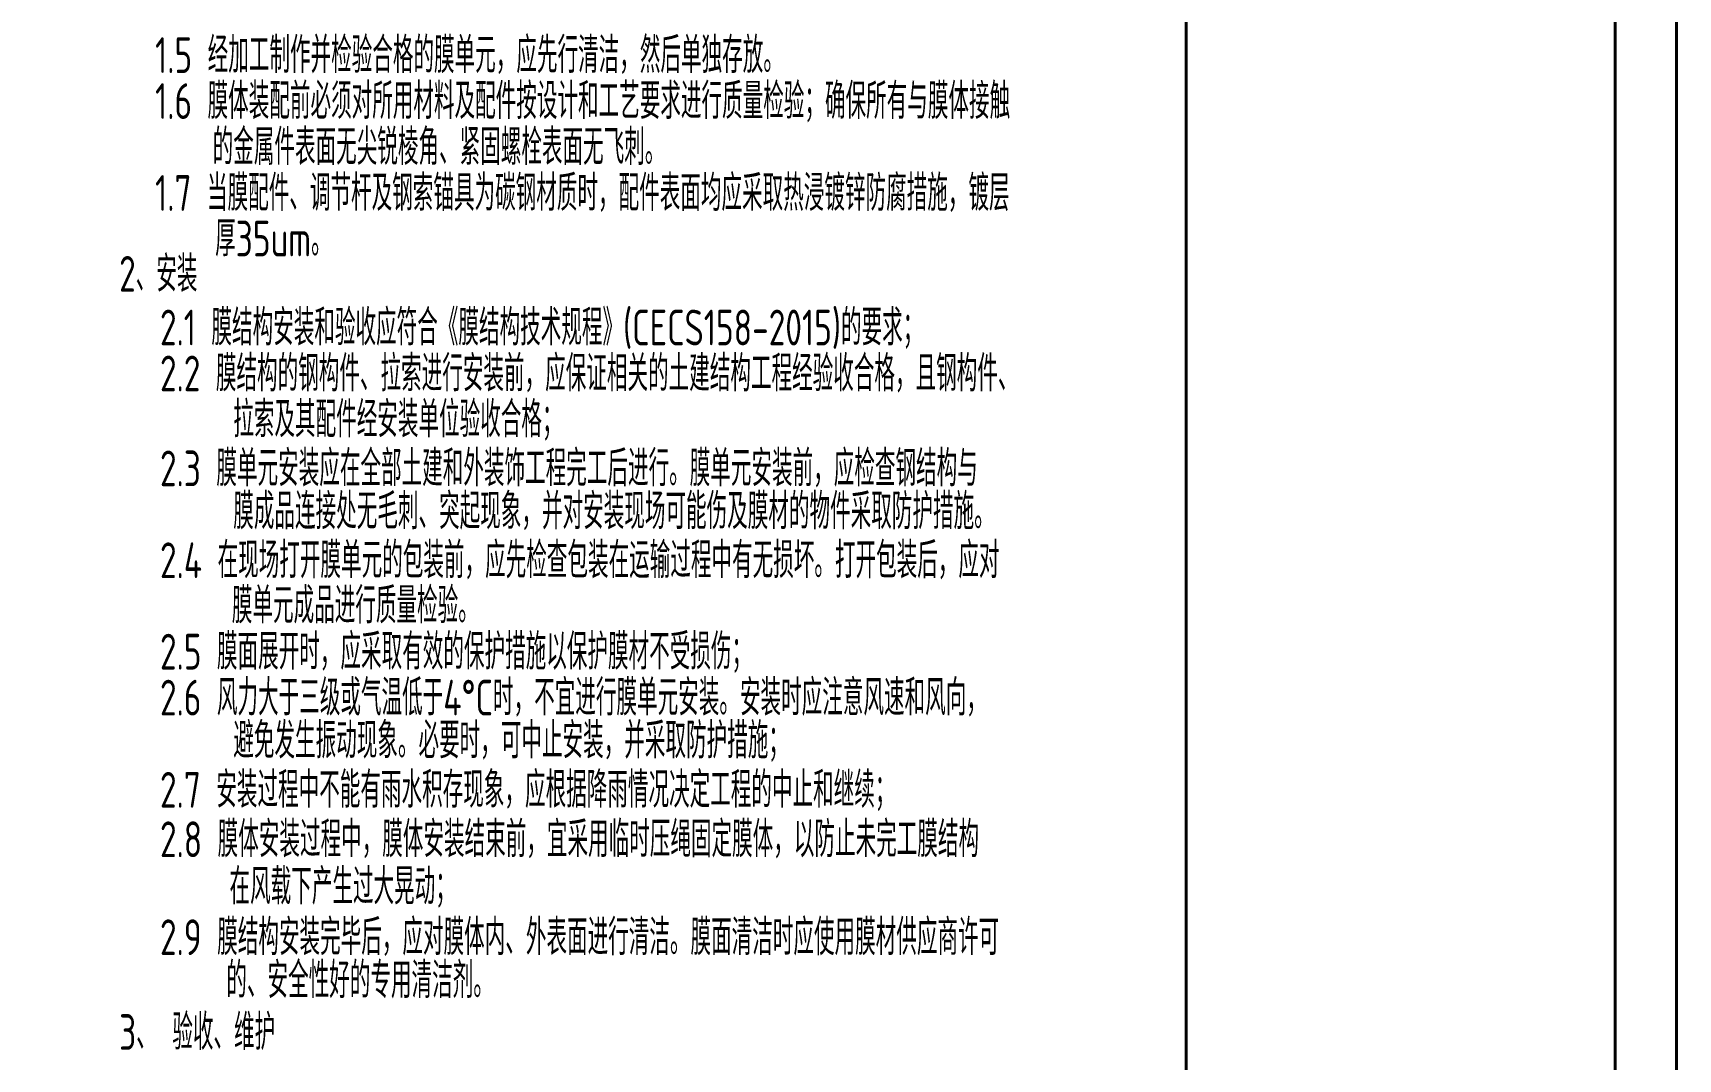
# Model space of a CAD drawing. Header units: millimetres. Extents: x -145765 to 32960, y 14307 to 133157.
# Drawn here: x -61731 to -56362, y 126393 to 129740 of the extents above; entities that cross this region are included whole.
import ezdxf
from ezdxf.enums import TextEntityAlignment as Align

# ---------------------------------------------------------------- set-up
doc = ezdxf.new("R2010")
doc.units = ezdxf.units.MM
doc.header["$LTSCALE"] = 1000
doc.layers.add('0-cxFrame', color=155, linetype='Continuous')
doc.layers.add('A-TEXT', color=61, linetype='Continuous')
doc.layers.add('0-cxText', color=131, linetype='Continuous', lineweight=25)
doc.styles.add('cx_tuming', font='')
doc.styles.add('cx_tuqian1', font='')
doc.styles.add('DIM', font='gbenor.shx', dxfattribs={"width": 0.72, "bigfont": 'gbcbig.shx'})
doc.styles.add('黑体', font='@TSSDENG', dxfattribs={"width": 0.9, "bigfont": '@TSSDCHN'})
doc.styles.get('cx_tuming').set_extended_font_data('SimHei')
doc.styles.get('cx_tuqian1').set_extended_font_data('SimSun')

# ---------------------------------------------------------------- blocks, each defined once
blk = doc.blocks.new('zjcx_T1(Dragon)')
at = {"layer": '0-cxFrame', "const_width": 50}
blk.add_lwpolyline([(-7000, 0), (0, 0), (0, 57400), (-7000, 57400)], close=True, dxfattribs=at)
blk = doc.blocks.new('TK22.A1 L(Dragon)')
at = {"layer": '0-cxFrame', "color": 7, "const_width": 0.5}
blk.add_lwpolyline([(0, 0), (-841, 0), (-841, 594), (0, 594)], close=True, dxfattribs=at)
at = {"layer": '0-cxFrame', "const_width": 0.5}
for points in [[(-80, 10), (-821, 10), (-821, 584), (-80, 584)], [(-10, 10), (-80, 10), (-80, 584), (-10, 584)]]:
    blk.add_lwpolyline(points, close=True, dxfattribs=at)
at = {"layer": '0-cxFrame', "xscale": 0.01, "yscale": 0.01, "zscale": 0.01}
blk.add_blockref('zjcx_T1(Dragon)', (-10, 10), dxfattribs=at)
at = {"style": '黑体', "flags": 4}
blk.add_attdef('图幅', text='', height=3.3, dxfattribs=at).set_placement((-40, 3), align=Align.RIGHT)
at = {"layer": '0-cxText', "flags": 4}
for tag, height, style, p in [('建设单位', 3.5, 'cx_tuming', (-45, 240)), ('项目名称', 3.5, 'cx_tuming', (-45, 210)), ('子项名称', 3.5, 'cx_tuming', (-45, 180)), ('工程编号', 3.3, 'cx_tuqian1', (-35, 165)), ('图名1', 3.5, 'cx_tuming', (-45, 87)), ('图名2', 3.5, 'cx_tuming', (-45, 79)), ('图名3', 3.5, 'cx_tuming', (-45, 71)), ('出图日期', 3.3, 'cx_tuqian1', (-39, 60)), ('专业', 3.3, 'cx_tuqian1', (-55, 52)), ('图号', 3.3, 'cx_tuqian1', (-55, 44)), ('版次', 3.3, 'cx_tuqian1', (-20, 44))]:
    blk.add_attdef(tag, text='', height=height, dxfattribs=dict(at, style=style)).set_placement(p, align=Align.MIDDLE)
at = {"layer": 'Defpoints', "color": 6, "flags": 4}
for tag, height, style, p in [('tufu', 3.3, '黑体', (-12, 12)), ('dwfname', 4, 'cx_tuqian1', (-80, 3))]:
    blk.add_attdef(tag, text='', height=height, dxfattribs=dict(at, style=style)).set_placement(p, align=Align.RIGHT)

msp = doc.modelspace()

# ---------------------------------------------------------------- block references
at = {"layer": '0-cxFrame', "xscale": 20, "yscale": 20, "zscale": 20}
msp.add_blockref('TK22.A1 L(Dragon)', (-56367, 121064), dxfattribs=at)

# ---------------------------------------------------------------- texts
at = {"layer": 'A-TEXT', "lineweight": 9, "style": 'DIM', "width": 0.8}
for s, height, p in [('1.5 经加工制作并检验合格的膜单元，应先行清洁，然后单独存放。', 116.593, (-61332.2, 129667.6)), ('1.6 膜体装配前必须对所用材料及配件按设计和工艺要求进行质量检验；确保所有与膜体接触', 116.593, (-61332.2, 129517.7)), ('的金属件表面无尖锐棱角、紧固螺栓表面无飞刺。', 116.593, (-61144.3, 129367.8)), ('1.7 当膜配件、调节杆及钢索锚具为碳钢材质时，配件表面均应采取热浸镀锌防腐措施，镀层', 116.593, (-61332.2, 129217.9)), ('厚35um。', 116.59, (-61136.2, 129069.2)), ('2、安装', 116.59, (-61449.6, 128954)), ('2.1 膜结构安装和验收应符合《膜结构技术规程》(CECS158-2015)的要求；', 116.593, (-61316.3, 128779.1)), ('2.2 膜结构的钢构件、拉索进行安装前，应保证相关的土建结构工程经验收合格，且钢构件、', 116.593, (-61316.3, 128629.2)), ('拉索及其配件经安装单位验收合格；', 116.593, (-61077, 128479.3)), ('2.3 膜单元安装应在全部土建和外装饰工程完工后进行。膜单元安装前，应检查钢结构与', 116.593, (-61316.3, 128319.6)), ('膜成品连接处无毛刺、突起现象，并对安装现场可能伤及膜材的物件采取防护措施。', 116.593, (-61077, 128179.5)), ('2.4 在现场打开膜单元的包装前，应先检查包装在运输过程中有无损坏。打开包装后，应对', 116.593, (-61316.3, 128019.8)), ('膜单元成品进行质量检验。', 116.593, (-61081.7, 127872.3)), ('2.5 膜面展开时，应采取有效的保护措施以保护膜材不受损伤；', 116.593, (-61316.3, 127721.7)), ('2.6 风力大于三级或气温低于4%%dC时，不宜进行膜单元安装。安装时应注意风速和风向，', 116.593, (-61316.3, 127571.8)), ('避免发生振动现象。必要时，可中止安装，并采取防护措施；', 116.593, (-61077, 127431.8)), ('2.7 安装过程中不能有雨水积存现象，应根据降雨情况决定工程的中止和继续；', 116.593, (-61316.3, 127271)), ('2.8 膜体安装过程中，膜体安装结束前，宜采用临时压绳固定膜体，以防止未完工膜结构', 116.593, (-61316.3, 127109.7)), ('在风载下产生过大晃动；', 116.593, (-61089.4, 126955.5)), ('2.9 膜结构安装完毕后，应对膜体内、外表面进行清洁。膜面清洁时应使用膜材供应商许可', 116.593, (-61316.3, 126790.3)), ('的、安全性好的专用清洁剂。', 116.593, (-61099.6, 126649.9)), ('3、 验收、维护', 116.59, (-61449.6, 126480.9))]:
    msp.add_text(s, height=height, dxfattribs=at).set_placement(p, align=Align.MIDDLE_LEFT)

doc.saveas('drawing.dxf')
